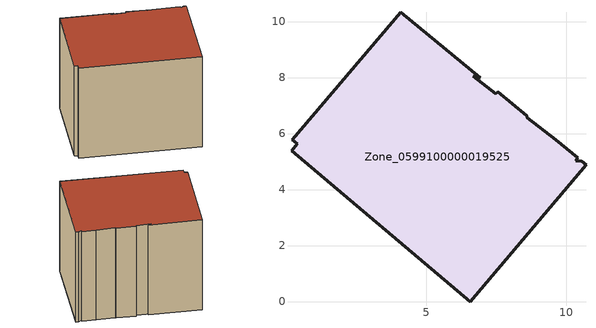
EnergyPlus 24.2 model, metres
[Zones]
Zone_0599100000019525
 floor ground (C_G): 4.09,10.32 6.92,8 6.67,8.04 7.48,7.42 7.54,7.49 8.58,6.63 8.6,6.56 9.62,5.77 10.4,5.13 10.33,5.03 10.54,5.01 10.7,4.88 6.57,0 0.18,5.39 0.38,5.63 0.21,5.78 z0.08
 wall outside (C_F): 6.57,0 10.7,4.88 10.54,5.01 10.33,5.03 10.4,5.13 9.62,5.77 8.6,6.56 8.58,6.63 7.54,7.49 7.48,7.42 6.67,8.04 6.92,8 4.09,10.32 0.21,5.78 0.38,5.63 0.18,5.39 6.57,0 z0.08:7.17
 roof outside (C_R): 6.92,8 4.09,10.32 0.21,5.78 0.38,5.63 0.18,5.39 6.57,0 10.7,4.88 10.54,5.01 10.33,5.03 10.4,5.13 9.62,5.77 8.6,6.56 8.58,6.63 7.54,7.49 7.48,7.42 6.67,8.04 z7.17
[BUILDING]
Pand.0599100000019525: North Axis=0; Terrain=City; Loads Convergence Tolerance Value=0.04; Temperature Convergence Tolerance Value=0.4; Solar Distribution=FullExterior; Maximum Number of Warmup Days=25; Minimum Number of Warmup Days=1
[Site:Location]
Rotterdam.The.Hague.AP_ZH_NLD Design_Conditions: Latitude=51.96; Longitude=4.45; Time Zone=1; Elevation=-4.5
[SITE:GROUNDTEMPERATURE:BUILDINGSURFACE]
18, 18, 18, 18, 18, 18, 18, 18, 18, 18, 18, 18
[MATERIAL] Thermal Absorptance=0.9; Solar Absorptance=0.7; Visible Absorptance=0.7
Name | Roughness | Thickness | Conductivity | Density | Specific Heat
G.TC.1946-1964 | MediumSmooth | 0.15 | 1 | 540 | 1210
F.TC.1946-1964 | Rough | 0.3 | 0.857143 | 1920 | 840
R.TC.1946-1964 | MediumRough | 0.2 | 0.235294 | 1500 | 1000
[CONSTRUCTION]
C_G: G.TC.1946-1964
C_F: F.TC.1946-1964
C_R: R.TC.1946-1964
[ZONE]
Zone_0599100000019525: Type=1; Multiplier=1; Ceiling Height=Autocalculate; Volume=Autocalculate; Floor Area=autocalculate; Part of Total Floor Area=Yes
[ZONEINFILTRATION:DESIGNFLOWRATE]
Infil_Zone_0599100000019525: Zone or ZoneList or Space or SpaceList=Zone_0599100000019525; Schedule=AlwaysOn; Design Flow Rate Calculation Method=Flow/Area; Flow Rate per Floor Area=0.003; Constant Term Coefficient=1; Temperature Term Coefficient=0; Velocity Term Coefficient=0; Velocity Squared Term Coefficient=0
[HVACTEMPLATE:ZONE:IDEALLOADSAIRSYSTEM]
Zone_0599100000019525: Maximum Heating Supply Air Temperature=50; Minimum Cooling Supply Air Temperature=13; Maximum Heating Supply Air Humidity Ratio=0.0156; Minimum Cooling Supply Air Humidity Ratio=0.0077; Heating Limit=NoLimit; Cooling Limit=NoLimit; Dehumidification Control Type=ConstantSensibleHeatRatio; Cooling Sensible Heat Ratio=0.7; Dehumidification Setpoint=60; Humidification Control Type=None; Humidification Setpoint=30; Outdoor Air Method=None; Outdoor Air Flow Rate per Person=0.00944; Outdoor Air Flow Rate per Zone Floor Area=0; Outdoor Air Flow Rate per Zone=0; Demand Controlled Ventilation Type=None; Outdoor Air Economizer Type=NoEconomizer; Heat Recovery Type=None; Sensible Heat Recovery Effectiveness=0.7; Latent Heat Recovery Effectiveness=0.65
[ZONECONTROL:THERMOSTAT]
ThermostatControl_Zone_0599100000019525: Zone or ZoneList=Zone_0599100000019525; Control Type Schedule=DualSetpointControlType; Control 1=Thermostat_Zone_0599100000019525; Temperature Difference Between Cutout And Setpoint=0
[THERMOSTATSETPOINT:DUALSETPOINT]
Thermostat_Zone_0599100000019525: Heating Setpoint Temperature Schedule=HeatingSetpoint_Zone_0599100000019525; Cooling Setpoint Temperature Schedule=CoolingSetpoint_Zone_0599100000019525
[SCHEDULE:COMPACT]
HeatingSetpoint_Zone_0599100000019525: Through: 12/31, For: AllDays, Until: 24:00, 21
CoolingSetpoint_Zone_0599100000019525: Through: 12/31, For: AllDays, Until: 24:00, 24
DualSetpointControlType: Through: 12/31, For: AllDays, Until: 24:00, 4
AlwaysOn: Through: 12/31, For: AllDays, Until: 24:00, 1
